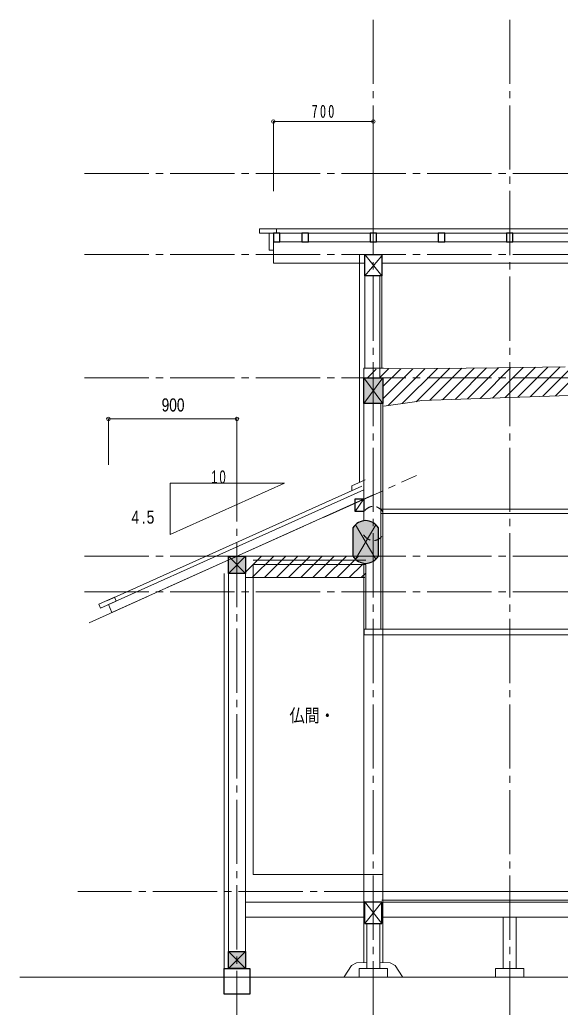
# Model space of a CAD drawing. Units: millimetres at full size, sheet at 1:50. Extents: x -10482 to 4200, y -3575 to 6947.
# Drawn here: x -10482 to -6697, y 24 to 6947 of the extents above; entities that cross this region are included whole.
import ezdxf
from ezdxf.enums import TextEntityAlignment as Align

# ---------------------------------------------------------------- set-up
doc = ezdxf.new("R2010")
doc.units = ezdxf.units.MM
doc.header["$LTSCALE"] = 50
doc.header["$PDMODE"] = 32
doc.header["$PDSIZE"] = 25
doc.linetypes.add('CHAIN2', pattern=[12, 9, -1, 1, -1])
doc.linetypes.add('DASHED1', pattern=[1.8, 1.2, -0.6])
for name, color, linetype, lineweight in [('2-0_境界線', 253, 'CHAIN2', 9), ('2-1_工作物', 7, 'Continuous', 18), ('2-2_舗装', 3, 'Continuous', 25), ('2-3_植栽', 6, 'Continuous', 20), ('2-4_仕上げ', 5, 'Continuous', 15), ('2-C_ハッチ', 253, 'Continuous', 9), ('2-D_寸法', 4, 'Continuous', 9), ('2-E_文字', 3, 'Continuous', 9)]:
    doc.layers.add(name, color=color, linetype=linetype, lineweight=lineweight)
doc.layers.add('2-B_敷地外要素', color=8, linetype='Continuous')
doc.styles.add('ＭＳ ゴシック', font='')
doc.styles.add('ＭＳ Ｐゴシック', font='')
doc.styles.get('ＭＳ ゴシック').set_extended_font_data('MS Gothic')
doc.styles.get('ＭＳ Ｐゴシック').set_extended_font_data('MS PGothic')

msp = doc.modelspace()

# ---------------------------------------------------------------- hatches: boundary and pattern name
at = {"layer": '2-B_敷地外要素'}
h = msp.add_hatch(color=256, dxfattribs=at)
edge = h.paths.add_edge_path()
edge.add_ellipse((-8059.93, 3285.51), major_axis=(0, 150), ratio=0.8, start_angle=-42.211635, end_angle=42.211635)
edge.add_line((-8149.93, 3384.73), (-7969.93, 3384.73))
h = msp.add_hatch(color=256, dxfattribs=at)
edge = h.paths.add_edge_path()
edge.add_ellipse((-8059.93, 3285.51), major_axis=(0, 150), ratio=0.8, start_angle=137.788365, end_angle=-137.788365)
edge.add_line((-7969.93, 3186.3), (-8149.93, 3186.3))

# ---------------------------------------------------------------- linework, layer by layer
at = {"layer": '2-0_境界線'}
for p, q in [((-8006.18, 6946.79), (-8006.18, -1453.48)), ((-7051.18, 6946.79), (-7051.18, -1453.48)), ((3621.48, 5868.01), (-10075.73, 5868.01)), ((3621.48, 5300.51), (-10075.73, 5300.51)), ((3621.48, 4435.51), (-10075.73, 4435.51)), ((-8961.18, 3878.61), (-8961.18, -1453.48)), ((-9997.21, 2719.3), (-7704.18, 3751.16)), ((3621.48, 3185.51), (-10075.73, 3185.51)), ((3621.48, 2935.51), (-10075.73, 2935.51)), ((3500.59, 835.51), (-10075.73, 835.51)), ((3500.59, 235.51), (-10009.19, 235.51))]:
    msp.add_line(p, q, dxfattribs=at)
at = {"layer": '2-1_工作物'}
msp.add_line((2408.82, 235.51), (-10482.16, 235.51), dxfattribs=at)
at = {"layer": '2-2_舗装'}
for p, q in [((-7946.18, 5291.73), (-7946.18, 5150.51)), ((-8073.68, 4435.51), (-7938.68, 4435.51)), ((-7938.68, 4435.51), (-7938.68, 4255.51)), ((-8133.68, 3498.26), (-8133.68, 3588.26)), ((-8133.68, 3588.26), (-8073.68, 3588.26)), ((-8073.68, 3588.26), (-8073.68, 3498.26)), ((-8073.68, 3498.26), (-8133.68, 3498.26)), ((-8149.93, 3384.73), (-8149.93, 3186.3)), ((-7969.93, 3186.3), (-7969.93, 3384.73)), ((-9021.18, 3065.51), (-9021.18, 3185.51)), ((-8901.18, 3065.51), (-9021.18, 3065.51)), ((-8066.18, 610.51), (-8066.18, 760.51)), ((-8066.18, 610.51), (-7946.18, 610.51))]:
    msp.add_line(p, q, dxfattribs=at)
at = {"layer": '2-2_舗装', "color": 6, "lineweight": 20}
for p, q in [((-9915.9, 2821.69), (-9928.21, 2849.05)), ((-9806.47, 2870.93), (-9915.9, 2821.69))]:
    msp.add_line(p, q, dxfattribs=at)
for points in [[(-8683.68, 5450.51), (-8803.68, 5450.51), (-8803.68, 5480.51), (-8683.68, 5480.51)], [(-8706.18, 5450.51), (-8706.18, 5330.51), (-8736.18, 5330.51), (-8736.18, 5450.51)]]:
    msp.add_lwpolyline(points, close=True, dxfattribs=at)
at = {"layer": '2-2_舗装'}
for points in [[(-8706.18, 5390.51), (-8661.18, 5390.51), (-8661.18, 5450.51), (-8706.18, 5450.51)], [(-8506.18, 5390.51), (-8461.18, 5390.51), (-8461.18, 5450.51), (-8506.18, 5450.51)], [(-8028.68, 5390.51), (-7983.68, 5390.51), (-7983.68, 5450.51), (-8028.68, 5450.51)], [(-7551.18, 5390.51), (-7506.18, 5390.51), (-7506.18, 5450.51), (-7551.18, 5450.51)], [(-7073.68, 5390.51), (-7028.68, 5390.51), (-7028.68, 5450.51), (-7073.68, 5450.51)], [(-7073.68, 5390.51), (-7028.68, 5390.51), (-7028.68, 5450.51), (-7073.68, 5450.51)], [(-9021.18, 415.51), (-8901.18, 415.51), (-8901.18, 295.51), (-9021.18, 295.51)], [(-9051.18, 295.51), (-8871.18, 295.51), (-8871.18, 115.51), (-9051.18, 115.51)]]:
    msp.add_lwpolyline(points, close=True, dxfattribs=at)
for points in [[(-7946.18, 5150.51), (-8066.18, 5150.51), (-8066.18, 5300.51)], [(-8066.18, 5300.51), (-7946.18, 5300.51), (-7946.18, 5291.73)], [(-7938.68, 4255.51), (-8073.68, 4255.51), (-8073.68, 4435.51)], [(-9021.18, 3185.51), (-8901.18, 3185.51), (-8901.18, 3065.51)], [(-7946.18, 610.51), (-7946.18, 760.51), (-8066.18, 760.51)]]:
    msp.add_lwpolyline(points, dxfattribs=at)
at = {"layer": '2-2_舗装', "color": 6, "lineweight": 20}
msp.add_lwpolyline([(-9928.21, 2849.05), (-9818.78, 2898.29), (-9806.47, 2870.93)], dxfattribs=at)
at = {"layer": '2-2_舗装'}
for start_param, end_param in [(5.4351232, 7.1312474), (2.2935306, 3.9896547)]:
    msp.add_ellipse((-8059.93, 3285.51), major_axis=(0, 150), ratio=0.8, start_param=start_param, end_param=end_param, dxfattribs=at)
at = {"layer": '2-3_植栽'}
for p, q in [((2243.82, 5480.51), (-8706.18, 5480.51)), ((2243.82, 5450.51), (-8706.18, 5450.51)), ((-8103.68, 5300.51), (-8103.68, 3702.98)), ((-7961.18, 5150.51), (-7961.18, 4435.51)), ((-7953.68, 4255.51), (-7953.68, 3485.51)), ((-9873.49, 2873.67), (-8085.99, 3678.04)), ((-7953.68, 3485.51), (-7953.68, 2675.51)), ((-5201.18, 3485.51), (-7948.51, 3485.51)), ((-8847.01, 955.51), (-8847.01, 3128.7)), ((-8847.01, 3128.7), (-8058.68, 3128.7)), ((-8058.68, 2675.51), (-8058.68, 3128.7)), ((-9051.18, 3065.51), (-9051.18, 295.51)), ((-7938.68, 2675.51), (-8070.78, 2675.51)), ((-8070.78, 2675.51), (-8070.78, 2635.51)), ((-7938.68, 2635.51), (-8070.78, 2635.51)), ((-7938.68, 2675.51), (-7938.68, 2635.51)), ((-7938.68, 955.51), (-8847.01, 955.51)), ((-7938.68, 955.51), (-7938.68, 835.51)), ((-1369.51, 835.51), (-7938.68, 835.51))]:
    msp.add_line(p, q, dxfattribs=at)
msp.add_lwpolyline([(-8063.68, 3720.98), (-8156.18, 3679.35), (-8156.18, 3646.46)], dxfattribs=at)
at = {"layer": '2-4_仕上げ'}
for p, q in [((-8706.18, 5390.51), (-8706.18, 5240.51)), ((2243.82, 5390.51), (-8706.18, 5390.51)), ((-8073.68, 5240.51), (-8706.18, 5240.51)), ((-8066.18, 5240.51), (-8693.68, 5240.51)), ((1483.82, 5240.51), (-7946.18, 5240.51)), ((-8066.18, 5150.51), (-8066.18, 4504.5)), ((-7946.18, 5150.51), (-7946.18, 4504.5)), ((-8073.68, 3435.51), (-8073.68, 4504.5)), ((-7576.2, 4502.05), (-7137.04, 4506.39)), ((-7137.04, 4506.39), (-6663.68, 4513.95)), ((-7667.85, 4277.51), (-6633.68, 4313.42)), ((-7938.68, 4255.51), (-7938.68, 336.71)), ((-7933.46, 4238.28), (-7717.05, 4267.41)), ((-7667.85, 4277.51), (-7717.05, 4267.41)), ((-9861.18, 2846.31), (-8073.68, 3650.68)), ((-9836.56, 2791.59), (-8006.18, 3615.26)), ((-5201.18, 3515.51), (-7948.51, 3515.51)), ((-8901.18, 3185.51), (-8066.18, 3185.51)), ((-8847.01, 3158.7), (-8058.68, 3158.7)), ((-8073.68, 336.71), (-8073.68, 3136.5)), ((-9021.18, 3065.51), (-9021.18, 415.51)), ((-8901.18, 3065.51), (-8901.18, 415.51)), ((-8901.18, 3035.51), (-8066.18, 3035.51)), ((-9861.18, 2846.31), (-9836.56, 2791.59)), ((-5231.18, 2675.51), (-7938.68, 2675.51)), ((-5231.18, 2635.51), (-7938.68, 2635.51)), ((-1381.18, 775.51), (-7946.18, 775.51)), ((-8073.68, 760.51), (-8901.18, 760.51)), ((-5546.4, 760.51), (-7938.68, 760.51)), ((-8073.68, 655.51), (-8901.18, 655.51)), ((-5201.18, 655.51), (-7938.68, 655.51)), ((-7096.18, 295.51), (-7096.18, 655.51)), ((-7006.18, 295.51), (-7006.18, 655.51)), ((-8051.18, 295.51), (-8051.18, 610.51)), ((-7961.18, 295.51), (-7961.18, 610.51)), ((-7888.75, 336.38), (-7961.18, 336.85)), ((-7852.42, 316.57), (-7888.75, 336.38)), ((-7802.89, 237.32), (-7852.42, 316.57))]:
    msp.add_line(p, q, dxfattribs=at)
at = {"layer": '2-4_仕上げ', "linetype": 'DASHED1'}
msp.add_line((-7938.51, 3494.89), (-7938.51, 3336.14), dxfattribs=at)
at = {"layer": '2-4_仕上げ'}
for points in [[(-7576.2, 4502.05), (-7731.53, 4500.35), (-7934.89, 4504.5), (-8073.68, 4504.5)], [(-8209.47, 237.32), (-8159.94, 316.57), (-8123.62, 336.38), (-8051.18, 336.85)]]:
    msp.add_lwpolyline(points, dxfattribs=at)
for points in [[(-8106.18, 295.51), (-7906.18, 295.51), (-7906.18, 235.51), (-8106.18, 235.51)], [(-7151.18, 295.51), (-6951.18, 295.51), (-6951.18, 235.51), (-7151.18, 235.51)]]:
    msp.add_lwpolyline(points, close=True, dxfattribs=at)
at = {"layer": '2-4_仕上げ', "linetype": 'DASHED1'}
for start_param, end_param in [(5.4351232, 7.1312474), (2.2935306, 3.9896547)]:
    msp.add_ellipse((-8006.18, 3415.51), major_axis=(0, 120), ratio=0.75188, start_param=start_param, end_param=end_param, dxfattribs=at)
at = {"layer": '2-B_敷地外要素'}
for points in [[(-8073.68, 4435.51), (-7938.68, 4435.51), (-8073.68, 4255.51), (-7938.68, 4255.51)], [(-8149.93, 3384.73), (-8149.93, 3186.3), (-7969.93, 3384.73), (-7969.93, 3186.3)], [(-9021.18, 3185.51), (-8901.18, 3185.51), (-9021.18, 3065.51), (-8901.18, 3065.51)], [(-9021.18, 415.51), (-8901.18, 415.51), (-9021.18, 295.51), (-8901.18, 295.51)]]:
    msp.add_solid(points, dxfattribs=at)
at = {"layer": '2-C_ハッチ'}
for p, q in [((-8066.18, 5300.51), (-7946.18, 5150.51)), ((-7946.18, 5291.73), (-8066.18, 5150.51)), ((-7938.68, 4290.22), (-7728.37, 4500.54)), ((-7901.46, 4242.59), (-7642.66, 4501.39)), ((-7803.41, 4255.79), (-7556.96, 4502.24)), ((-7705.36, 4268.99), (-7471.26, 4503.09)), ((-7609.98, 4279.52), (-7385.56, 4503.93)), ((-7522.07, 4282.57), (-7299.86, 4504.78)), ((-7434.17, 4285.62), (-7214.16, 4505.63)), ((-7346.26, 4288.68), (-7128.4, 4506.53)), ((-7258.36, 4291.73), (-7042.18, 4507.91)), ((-7170.45, 4294.78), (-6955.95, 4509.28)), ((-7082.54, 4297.83), (-6869.72, 4510.66)), ((-6994.64, 4300.89), (-6783.49, 4512.04)), ((-6906.73, 4303.94), (-6697.26, 4513.41)), ((-6818.83, 4306.99), (-6611.03, 4514.79)), ((-6730.92, 4310.05), (-6524.8, 4516.16)), ((-8073.68, 4494.64), (-8071.17, 4497.15)), ((-7938.68, 4435.51), (-8073.68, 4255.51)), ((-8073.68, 4435.51), (-7938.68, 4255.51)), ((-8047.95, 4435.51), (-7985.47, 4497.99)), ((-7963.1, 4435.51), (-7899.77, 4498.84)), ((-7938.68, 4375.08), (-7814.07, 4499.69)), ((-8073.68, 3588.26), (-8133.68, 3498.26)), ((-8131.93, 3405.51), (-7987.93, 3165.51)), ((-7987.93, 3405.51), (-8131.93, 3165.51)), ((-9021.18, 3185.51), (-8901.18, 3065.51)), ((-9021.18, 3065.51), (-8901.18, 3185.51)), ((-8901.18, 3073.17), (-8788.83, 3185.51)), ((-8853.98, 3035.51), (-8703.98, 3185.51)), ((-8769.13, 3035.51), (-8619.13, 3185.51)), ((-8684.27, 3035.51), (-8534.27, 3185.51)), ((-8599.42, 3035.51), (-8449.42, 3185.51)), ((-8514.57, 3035.51), (-8364.57, 3185.51)), ((-8429.72, 3035.51), (-8279.72, 3185.51)), ((-8344.86, 3035.51), (-8194.86, 3185.51)), ((-8260.01, 3035.51), (-8110.01, 3185.51)), ((-8175.16, 3035.51), (-8081.97, 3128.7)), ((-8090.3, 3035.51), (-8058.68, 3067.14)), ((-7946.18, 610.51), (-8069.11, 764.17)), ((-8066.18, 610.51), (-7946.18, 760.51)), ((-8901.18, 415.51), (-9021.18, 295.51)), ((-9021.18, 415.51), (-8901.18, 295.51))]:
    msp.add_line(p, q, dxfattribs=at)
at = {"layer": '2-D_寸法'}
for p, q in [((-8706.18, 6233.29), (-8706.18, 5744.34)), ((-8706.18, 6233.29), (-8006.18, 6233.29)), ((-8006.18, 6233.29), (-8006.18, 5744.34)), ((-9861.18, 4148.05), (-9861.18, 3827.19)), ((-8961.18, 4148.05), (-9861.18, 4148.05)), ((-8961.18, 4148.05), (-8961.18, 3827.19))]:
    msp.add_line(p, q, dxfattribs=at)
for p in [(-8706.18, 6233.29), (-8006.18, 6233.29), (-9861.18, 4148.05), (-8961.18, 4148.05)]:
    msp.add_point(p, dxfattribs=at)
at = {"layer": '2-E_文字', "color": 4}
for p, q in [((-8628.22, 3698.62), (-9428.22, 3338.62)), ((-9428.22, 3698.62), (-9428.22, 3338.62)), ((-8628.22, 3698.62), (-9428.22, 3698.62))]:
    msp.add_line(p, q, dxfattribs=at)

# ---------------------------------------------------------------- texts
at = {"layer": '2-3_植栽', "color": 3, "style": 'ＭＳ Ｐゴシック', "width": 0.85}
msp.add_text('仏間・', height=91.64, dxfattribs=at).set_placement((-8593.77, 1995.94), align=Align.BOTTOM_LEFT)
at = {"layer": '2-D_寸法', "color": 3, "style": 'ＭＳ Ｐゴシック', "width": 0.8}
msp.add_text('900', height=91.64, dxfattribs=at).set_placement((-9488.68, 4173.05), align=Align.BOTTOM_LEFT)
at = {"layer": '2-D_寸法', "color": 3, "insert": (-8438.68, 6258.29), "char_height": 91.64, "attachment_point": 7, "style": 'ＭＳ ゴシック'}
msp.add_mtext('\\T1.33;\\W0.7;700', dxfattribs=at)
at = {"layer": '2-E_文字', "char_height": 91.64, "attachment_point": 7, "style": 'ＭＳ Ｐゴシック'}
for s, insert in [('\\T1.32;\\W0.65;10', (-9140.75, 3694.14)), ('\\T1.33;\\W0.8;4.5', (-9699.79, 3412.97))]:
    msp.add_mtext(s, dxfattribs=dict(at, insert=insert))

doc.saveas('drawing.dxf')
